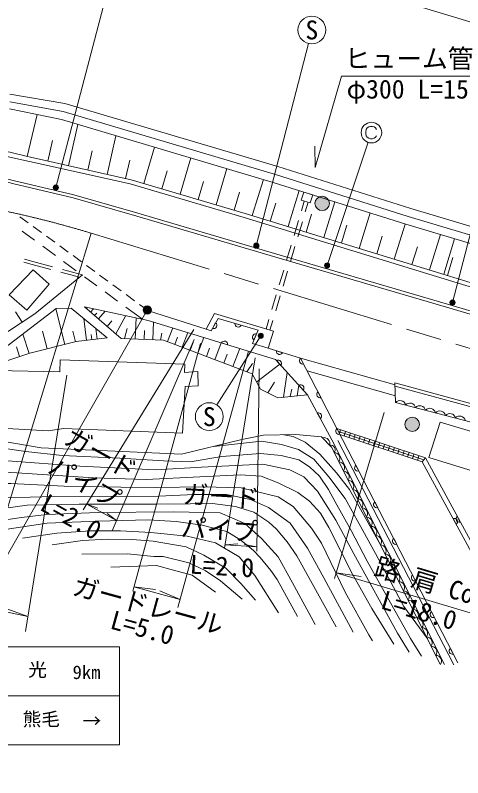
# Model space of a CAD drawing. Units: millimetres, scale not verified. Extents: x 40000 to 680000, y 20000 to 380000.
# Drawn here: x 491520 to 534974, y 245165 to 319141 of the extents above; entities that cross this region are included whole.
import ezdxf
from ezdxf.enums import TextEntityAlignment as Align

# ---------------------------------------------------------------- set-up
doc = ezdxf.new("R2010")
doc.units = ezdxf.units.MM
doc.header["$LTSCALE"] = 1000
doc.linetypes.add('CHAIN', pattern=[18.5, 12, -1.5, 3.5, -1.5])
for name, color, linetype, lineweight in [('M-BGD', 7, 'Continuous', 13), ('M-BGD-EXST', 7, 'Continuous', 13), ('M-BMK', 2, 'CHAIN', 13), ('M-STR-HTXT', 7, 'Continuous', 13), ('M-STR-STRC', 7, 'Continuous', 13)]:
    doc.layers.add(name, color=color, linetype=linetype, lineweight=lineweight)
doc.styles.add('ＭＳ ゴシック', font='')
doc.styles.get('ＭＳ ゴシック').set_extended_font_data('MS Gothic')

msp = doc.modelspace()

# ---------------------------------------------------------------- hatches: boundary and pattern name
at = {"layer": 'M-BGD'}
for points in [[(522019, 300920, -1), (520621, 300845, -0.41421), (521283, 301582, -0.41421)], [(530764, 279488, -1), (529366, 279414, -1)]]:
    msp.add_hatch(color=256, dxfattribs=at).paths.add_polyline_path(points)
at = {"layer": 'M-BGD-EXST'}
for points in [[(495679, 302559, -1), (495253, 302296, -0.41421), (495335, 302640, -0.41421)], [(515142, 296916, -0.41421), (515060, 296572, -0.41421), (514716, 296653, -0.41421), (514798, 296997, -0.41421)], [(522011, 294999, -1), (521586, 294737, -0.41421), (521667, 295081, -0.41421)], [(534194, 291402, -1), (533768, 291139, -1)], [(515570, 288171, -0.41421), (515489, 287827, -0.41421), (515145, 287909, -1)]]:
    msp.add_hatch(color=256, dxfattribs=at).paths.add_polyline_path(points)
at = {"layer": 'M-STR-STRC'}
msp.add_hatch(color=256, dxfattribs=at).paths.add_polyline_path([(504013, 290309, -0.41421), (504106, 290867, -0.41421), (504664, 290774, -1)])

# ---------------------------------------------------------------- linework, layer by layer
at = {"layer": 'M-BGD'}
for p, q in [((492677, 305434), (493661, 309508)), ((496693, 304536), (497586, 308554)), ((500448, 303702), (501282, 307457)), ((494685, 304982), (495131, 306991)), ((504008, 302822), (505046, 306341)), ((498571, 304119), (498988, 305997)), ((502239, 303305), (502637, 305095)), ((507522, 301786), (508559, 305299)), ((505765, 302304), (506283, 304061)), ((511031, 300750), (512066, 304259)), ((509276, 301268), (509794, 303022)), ((514540, 299707), (515613, 303207)), ((512787, 300232), (513305, 301988)), ((518029, 298637), (519098, 302126)), ((519587, 301111), (519306, 300172)), ((516285, 299172), (516819, 300916)), ((519969, 300991), (519688, 300054)), ((521490, 297576), (522551, 301037)), ((519759, 298107), (520290, 299837)), ((524923, 296524), (525975, 299957)), ((492779, 299007), (491973, 299598)), ((519019, 299214), (518589, 297777)), ((519402, 299096), (518971, 297659)), ((528329, 295480), (529373, 298886)), ((493399, 297314), (492189, 298201)), ((494070, 298062), (493263, 298653)), ((523206, 297050), (523733, 298767)), ((495361, 297117), (494554, 297707)), ((526626, 296002), (527148, 297705)), ((531758, 294429), (532810, 297859)), ((534182, 297449), (533128, 294009)), ((495416, 295837), (494205, 296723)), ((496652, 296171), (495845, 296762)), ((518302, 296819), (517872, 295382)), ((518684, 296702), (518254, 295265)), ((530044, 294955), (530569, 296669)), ((492359, 295170), (493150, 294972)), ((492415, 295485), (493218, 295264)), ((493218, 295264), (495146, 294746)), ((497432, 294360), (496222, 295246)), ((497943, 295226), (497136, 295817)), ((533486, 293900), (534015, 295627)), ((493150, 294972), (494970, 294482)), ((496112, 294486), (498040, 293967)), ((499233, 294280), (498427, 294871)), ((495936, 294223), (497756, 293733)), ((499449, 292883), (498239, 293769)), ((500524, 293335), (499717, 293926)), ((517585, 294424), (517154, 292987)), ((517967, 294307), (517537, 292870)), ((501815, 292389), (501008, 292980)), ((501466, 291405), (500256, 292292)), ((503106, 291444), (502299, 292035)), ((516867, 292029), (516437, 290592)), ((517250, 291912), (516820, 290475)), ((498233, 290854), (504439, 289542)), ((503865, 289649), (502273, 290814)), ((504456, 290455), (503590, 291089)), ((492195, 289372), (491552, 290360)), ((496339, 287208), (495468, 290664)), ((498460, 290657), (498507, 290712)), ((498838, 290331), (499127, 290665)), ((499217, 290004), (499430, 290251)), ((499595, 289677), (500245, 290429)), ((501272, 288228), (502268, 290001)), ((498431, 287599), (498183, 289718)), ((500434, 288952), (500909, 289503)), ((503172, 287727), (503251, 289793)), ((504893, 287661), (504959, 289382)), ((510978, 289307), (510675, 288760)), ((516150, 289634), (515869, 288695)), ((516533, 289517), (516252, 288580)), ((499467, 287721), (499346, 288757)), ((502139, 287767), (502385, 288741)), ((504033, 287694), (504066, 288554)), ((506298, 287473), (506808, 288813)), ((513454, 289066), (512853, 289243)), ((492884, 286333), (492259, 288216)), ((494611, 286773), (494175, 288501)), ((497373, 287469), (497112, 288503)), ((498949, 287660), (498888, 288178)), ((505609, 287634), (505755, 288298)), ((507014, 287201), (507287, 287917)), ((507731, 286929), (508275, 288361)), ((509262, 286347), (509844, 287878)), ((514703, 287652), (514946, 288228)), ((508496, 286638), (508787, 287404)), ((510900, 285724), (511522, 287362)), ((511544, 287355), (512142, 287171)), ((491943, 286020), (491630, 286962)), ((510081, 286035), (510392, 286854)), ((512650, 285059), (513316, 286809)), ((517483, 286401), (516885, 286584)), ((511775, 285391), (512108, 286267)), ((516887, 285646), (517308, 285182)), ((519517, 285312), (519230, 285868)), ((519230, 285868), (534505, 256316)), ((528400, 283276), (519230, 285868)), ((514010, 284542), (514544, 285365)), ((514964, 283560), (517200, 285301)), ((517553, 282082), (517930, 284496)), ((528434, 282227), (519859, 284651)), ((516063, 282497), (516708, 283555)), ((518229, 282151), (518389, 282869)), ((518905, 282220), (519066, 283242)), ((519066, 283242), (519486, 282778)), ((521210, 282036), (520923, 282592)), ((520853, 280554), (521150, 280003)), ((523047, 278483), (522760, 279039)), ((523113, 278922), (522998, 278578)), ((522906, 278757), (531193, 276004)), ((523587, 278765), (523447, 278343)), ((524062, 278607), (523921, 278185)), ((524536, 278450), (524396, 278027)), ((525011, 278292), (524870, 277869)), ((534105, 256110), (522851, 277882)), ((525485, 278135), (525345, 277712)), ((525960, 277977), (525819, 277554)), ((526434, 277820), (526294, 277396)), ((526909, 277662), (526768, 277238)), ((527384, 277505), (527242, 277080)), ((527858, 277347), (527717, 276923)), ((528333, 277190), (528191, 276765)), ((528807, 277032), (528666, 276607)), ((529282, 276875), (529140, 276449)), ((529756, 276718), (529615, 276292)), ((530231, 276560), (530089, 276134)), ((530705, 276403), (530564, 275976)), ((531038, 275818), (531348, 276189)), ((524884, 274930), (524596, 275486)), ((526720, 271376), (526433, 271932)), ((534040, 270308), (534340, 269758)), ((534735, 269974), (534435, 270523)), ((528557, 267823), (528270, 268379)), ((530394, 264270), (530106, 264825)), ((532230, 260716), (531943, 261272)), ((534067, 257163), (533780, 257719))]:
    msp.add_line(p, q, dxfattribs=at)
for points in [[(553550, 293157), (544888, 295923), (529923, 300390), (517033, 304455), (496333, 310594), (490995, 311472)], [(554202, 292109), (544651, 295158), (529688, 299625), (516799, 303690), (496168, 309809), (490990, 310736)], [(553959, 291347), (544415, 294394), (529454, 298860), (516565, 302925), (496003, 309023), (490949, 310069)], [(556720, 290375), (556131, 289130), (554788, 287885), (553958, 287624), (513861, 299915), (502784, 303184), (493000, 305357), (484888, 307315)], [(557081, 290204), (556459, 288890), (554994, 287530), (553960, 287206), (513746, 299532), (502684, 302796), (492919, 304965), (484804, 306725)], [(487224, 304119), (491323, 303100), (497208, 301731), (503411, 299939), (516918, 295969), (534029, 290941), (553698, 285139)], [(487193, 303922), (491260, 302806), (497132, 301441), (503327, 299651), (516833, 295681), (533945, 290653), (553614, 284851)], [(465184, 270915), (469263, 273133), (473090, 278221), (476139, 279587), (482055, 283713), (483216, 283833), (488177, 286756), (493410, 290163), (498040, 293967)], [(477122, 270960), (478456, 276892), (481434, 281769), (486473, 284725), (490514, 286885), (495498, 290688), (496950, 290736), (500460, 287837), (497421, 287481), (492939, 286351), (484421, 283521)], [(519900, 282322), (517008, 282026), (515345, 282856), (514541, 284340), (505907, 287622), (501791, 287780), (498233, 290854)], [(519230, 285868), (516092, 286826), (516587, 288480), (510867, 290193), (510056, 288676), (504456, 290455)], [(504439, 289542), (516807, 285735), (519900, 282322), (522257, 277951), (533197, 256136)], [(516092, 286826), (514553, 287296), (515096, 288583), (511210, 289726), (510552, 288536), (510056, 288676)], [(528393, 283474), (528455, 281579), (560308, 273303)], [(560958, 275615), (546385, 279771), (545121, 278933), (528393, 283474)], [(483568, 283021), (483018, 282011), (482894, 281179), (482873, 280168), (483311, 279223), (484359, 278854), (485944, 278526), (488154, 278164), (494047, 277188), (507678, 276555), (513521, 277971), (515628, 278416), (518762, 278462), (521252, 278247)], [(560876, 275327), (546435, 279445), (545173, 278608), (528403, 283161)], [(522756, 279047), (531348, 276189), (538918, 262297), (552959, 258484), (556025, 258071)], [(527008, 267700), (523964, 273119), (522710, 274743), (521110, 276544), (519680, 277734), (518509, 278271), (517585, 278445)], [(521252, 278247), (522232, 277223), (532777, 256195)], [(523052, 278474), (531038, 275818), (538614, 261913), (542285, 254942)], [(479980, 277500), (482837, 276779), (484136, 276623), (490080, 277173), (492552, 276831), (496090, 276436), (501677, 276166), (505916, 275903), (508516, 275802), (511576, 276337), (515326, 276633), (517333, 276441), (519055, 276002), (520094, 275319), (521069, 274409), (521925, 273126), (522573, 271929), (524142, 269144), (525696, 266162), (529884, 258689), (530973, 256973)], [(510781, 277307), (515427, 277815), (517362, 277503), (519009, 277003), (520515, 276079), (521986, 274355), (523558, 272247), (524919, 269813), (526496, 266909), (529252, 261768), (531571, 258600)], [(478108, 275346), (479695, 275930), (490774, 275923), (497787, 275409), (505187, 275048), (509613, 275295), (515563, 275588), (518174, 275049), (519555, 274346), (520864, 272968), (522652, 270158), (524411, 266883), (528651, 259191), (529786, 257342)], [(528279, 258136), (526135, 261598), (524274, 264920), (521976, 269451), (521150, 270832), (520096, 272005), (518967, 272824), (517043, 273790), (515400, 274422), (513374, 274563), (509448, 274367), (504231, 274086), (499129, 274247), (491687, 274763), (486424, 275032), (483441, 274940), (480498, 274490), (477697, 273516)], [(477300, 271750), (480126, 272553), (481797, 272858), (485491, 273402), (488342, 273705), (491106, 273722), (496269, 273468), (501764, 273350), (505143, 273315), (509837, 273385), (513442, 273298), (517039, 272404), (518512, 271471), (520300, 269374), (521269, 267915), (523550, 263179), (525847, 259019), (526209, 258449)], [(482215, 271222), (484349, 271840), (486326, 272046), (489516, 272295), (494092, 272417), (499728, 272450), (505470, 272499), (508901, 272644), (512022, 272661), (514377, 272145), (516125, 271378), (518200, 269864), (519912, 267442), (521482, 264554), (524338, 259275)], [(522678, 259811), (518861, 266688), (517940, 268061), (516881, 269297), (516138, 269965), (514691, 270935), (512903, 271482), (510681, 271775), (508499, 271754), (505226, 271704), (497742, 271721), (492679, 271602), (489596, 271177), (485262, 270083)], [(485245, 269767), (489035, 269958), (492113, 270429), (494575, 270720), (499586, 270911), (506919, 270950), (511422, 270851), (513802, 269846), (515448, 268391), (517044, 266588), (518443, 264063), (520655, 260043)], [(518912, 260812), (516945, 264413), (516351, 265266), (515292, 266521), (514662, 267207), (513420, 268225), (512052, 269057), (509677, 269659), (507162, 270024), (504439, 270189), (499520, 270059), (494636, 269856), (490956, 269323), (489016, 268809)], [(492216, 268412), (495568, 268907), (498796, 269120), (501730, 269116), (504676, 268953), (508219, 268592), (510971, 267958), (513256, 266609), (514798, 264786), (517096, 261172)], [(495111, 267747), (498057, 268168), (500493, 268312), (502894, 268287), (504927, 268111), (508116, 267558), (509826, 266774), (511956, 265496), (513414, 264014), (514851, 262393)], [(513543, 262498), (511439, 264268), (509967, 265274), (508366, 266006), (505899, 266645), (504992, 266634), (502435, 266890), (497995, 266843)], [(500798, 265593), (505228, 265747), (506901, 265306), (508693, 264823), (510954, 263176)]]:
    msp.add_lwpolyline(points, dxfattribs=at)
for points in [[(519529, 301989), (520408, 301713), (520162, 300931), (519283, 301207)], [(490939, 292012), (493248, 294453), (494814, 293061), (492649, 290538)], [(487832, 279195), (494727, 278822), (496228, 279053), (507752, 278609), (508010, 283133), (509295, 283172), (509251, 284577), (507953, 284493), (508001, 285302), (495880, 285699), (495835, 284561), (489631, 284684), (489574, 282925), (488031, 282903)], [(532794, 279670), (531664, 276242), (543244, 272663), (544306, 276235)]]:
    msp.add_lwpolyline(points, close=True, dxfattribs=at)
for centre in [(521320, 300883), (530065, 279451)]:
    msp.add_circle(centre, 700, dxfattribs=at)
for centre, radius, start, end in [((510779, 289060), 318, 250.93379, 51.15152), ((513169, 289207), 318, 173.50999, 333.72772), ((514875, 287919), 318, 76.99574, 237.21347), ((511827, 287211), 318, 352.78117, 152.9989), ((517200, 286545), 318, 172.90582, 333.12355), ((517057, 285378), 318, 322.07495, 122.29268), ((519422, 285615), 318, 127.22459, 287.44232), ((519236, 282974), 318, 322.07495, 122.29268), ((521115, 282340), 318, 127.22459, 287.44232), ((528871, 281195), 567, 13.5082, 137.36322), ((529839, 280944), 567, 13.5082, 137.36322), ((530807, 280692), 567, 13.5082, 137.36322), ((520954, 280253), 318, 308.23173, 108.44946), ((531775, 280441), 567, 13.5082, 137.36322), ((532743, 280189), 567, 13.5082, 137.36322), ((533711, 279938), 567, 13.5082, 137.36322), ((534679, 279686), 567, 13.5082, 137.36322), ((522952, 278786), 318, 127.22459, 287.44232), ((521507, 277596), 567, 341.80681, 105.66184), ((522138, 276979), 450, 322.15832, 101.9151), ((522479, 276136), 567, 324.70558, 88.5606), ((522927, 275242), 567, 324.70558, 88.5606), ((524789, 275233), 318, 127.22459, 287.44232), ((523376, 274348), 567, 324.70558, 88.5606), ((523824, 273454), 567, 324.70558, 88.5606), ((524272, 272560), 567, 324.70558, 88.5606), ((524721, 271667), 567, 324.70558, 88.5606), ((526625, 271679), 318, 127.22459, 287.44232), ((525169, 270773), 567, 324.70558, 88.5606), ((525617, 269879), 567, 324.70558, 88.5606), ((534142, 270007), 318, 308.47467, 108.6924), ((534633, 270275), 318, 128.47467, 288.6924), ((526065, 268985), 567, 324.70558, 88.5606), ((526514, 268091), 567, 324.70558, 88.5606), ((528462, 268126), 318, 127.22459, 287.44232), ((526962, 267197), 567, 324.70558, 88.5606), ((527410, 266303), 567, 324.70558, 88.5606), ((527858, 265409), 567, 324.70558, 88.5606), ((528307, 264515), 567, 324.70558, 88.5606), ((528755, 263621), 567, 324.70558, 88.5606), ((530299, 264573), 318, 127.22459, 287.44232), ((529203, 262728), 567, 324.70558, 88.5606), ((529652, 261834), 567, 324.70558, 88.5606), ((530100, 260940), 567, 324.70558, 88.5606), ((532135, 261019), 318, 127.22459, 287.44232), ((530548, 260046), 567, 324.70558, 88.5606), ((530996, 259152), 567, 324.70558, 88.5606), ((531445, 258258), 567, 324.70558, 88.5606), ((531893, 257364), 567, 324.70558, 88.5606), ((533972, 257466), 318, 127.22459, 287.44232), ((532341, 256470), 567, 324.70558, 88.5606)]:
    msp.add_arc(centre, radius, start, end, dxfattribs=at)
at = {"layer": 'M-BGD-EXST'}
for centre, radius in [((520319, 317713), 1350), ((495466, 302428), 250), ((514929, 296784), 250), ((521798, 294868), 250), ((533981, 291271), 250), ((515358, 288040), 250), ((510359, 280200), 1350)]:
    msp.add_circle(centre, radius, dxfattribs=at)
at = {"layer": 'M-BMK'}
msp.add_line((498883, 297997), (561871, 278863), dxfattribs=at)
at = {"layer": 'M-BMK', "color": 7}
msp.add_arc((469817, 202315), 100000, 73.10197, 98.27986, dxfattribs=at)
at = {"layer": 'M-STR-HTXT'}
for p, q in [((495466, 302428), (500237, 320698)), ((514929, 296784), (519982, 316406)), ((520641, 304356), (520622, 306444)), ((521798, 294868), (525793, 306814)), ((533981, 291271), (536962, 302797)), ((498883, 297997), (490163, 269293)), ((504338, 290541), (485648, 257869)), ((498118, 271145), (508873, 288660)), ((515358, 288040), (511085, 281339)), ((508904, 287695), (500934, 269117)), ((509493, 287293), (502923, 263274)), ((507307, 261682), (514159, 286550)), ((514819, 285913), (511855, 267436)), ((514988, 267150), (515211, 284835)), ((492519, 259365), (496529, 284212)), ((522529, 264506), (527343, 280588)), ((498471, 271720), (499531, 271309)), ((501359, 270108), (498471, 271720)), ((501359, 270108), (500454, 270794)), ((511905, 267748), (513129, 267845)), ((514993, 267561), (513790, 267805)), ((511905, 267748), (514993, 267561)), ((522691, 265050), (525118, 264680)), ((540046, 259854), (522691, 265050)), ((503037, 263693), (505151, 263422)), ((507523, 262466), (503037, 263693)), ((507523, 262466), (505566, 263309)), ((492751, 260797), (490445, 261642))]:
    msp.add_line(p, q, dxfattribs=at)
for points in [[(488128, 329316), (500502, 328158), (513177, 325334), (559346, 311357)], [(520641, 304356), (523214, 313227), (538693, 313227)], [(492751, 260797), (482388, 263024), (474322, 263478), (461439, 263169), (443243, 261375), (252303, 232981), (230405, 230571), (210126, 229699), (186642, 230190), (169836, 231799)]]:
    msp.add_lwpolyline(points, dxfattribs=at)
at = {"layer": 'M-STR-STRC'}
for p, q in [((525608, 308054), (525558, 307854)), ((525558, 307854), (525558, 307654)), ((525708, 308204), (525608, 308054)), ((525858, 308304), (525708, 308204)), ((526008, 308354), (525858, 308304)), ((526208, 308354), (526008, 308354)), ((526358, 308304), (526208, 308354)), ((526508, 308204), (526358, 308304)), ((526608, 308054), (526508, 308204)), ((525558, 307654), (525608, 307454)), ((525608, 307454), (525708, 307304)), ((525708, 307304), (525858, 307204)), ((525858, 307204), (526008, 307154)), ((526008, 307154), (526208, 307154)), ((526208, 307154), (526358, 307204)), ((526358, 307204), (526508, 307304)), ((526508, 307304), (526608, 307454)), ((486648, 257869), (501648, 257869)), ((501648, 257869), (501648, 248369)), ((501648, 253119), (486648, 253119)), ((501648, 248369), (486648, 248369))]:
    msp.add_line(p, q, dxfattribs=at)
for centre, radius in [((526108, 307754), 1000), ((504338, 290541), 400)]:
    msp.add_circle(centre, radius, dxfattribs=at)

# ---------------------------------------------------------------- texts
at = {"layer": 'M-BGD-EXST', "style": 'ＭＳ ゴシック'}
for p in [(520319, 317713), (510359, 280200)]:
    msp.add_text('S', height=1833, dxfattribs=at).set_placement(p, align=Align.MIDDLE_CENTER)
at = {"layer": 'M-STR-HTXT', "style": 'ＭＳ ゴシック'}
for s, p in [('ヒューム管', (523514, 313477)), ('φ300 L=15.0', (523693, 310507))]:
    msp.add_text(s, height=1833, dxfattribs=at).set_placement(p, align=Align.BOTTOM_LEFT)
for s, rotation, p in [('ガード', 330.832, (499127, 275347)), ('パイプ', 330.832, (497543, 272510)), ('ガード', 356.538, (511451, 271023)), ('L=2.0', 330.832, (496239, 269212)), ('パイプ', 356.538, (511255, 267780)), ('L=2.0', 356.538, (511511, 264243)), ('路 肩 Con', 343.334, (531456, 262709)), ('ガードレール', 344.702, (504044, 260462)), ('L=18.0', 343.334, (530316, 260015)), ('L=5.0', 344.702, (503485, 258313))]:
    msp.add_text(s, height=1833, rotation=rotation, dxfattribs=at).set_placement(p, align=Align.BOTTOM_CENTER)
at = {"layer": 'M-STR-STRC', "style": 'ＭＳ ゴシック'}
for s, p in [('光', (492786, 254594)), ('9km', (497092, 254344)), ('熊毛', (492248, 249799)), ('→', (498073, 249619))]:
    msp.add_text(s, height=1320, dxfattribs=at).set_placement(p, align=Align.BOTTOM_LEFT)

doc.saveas('drawing.dxf')
